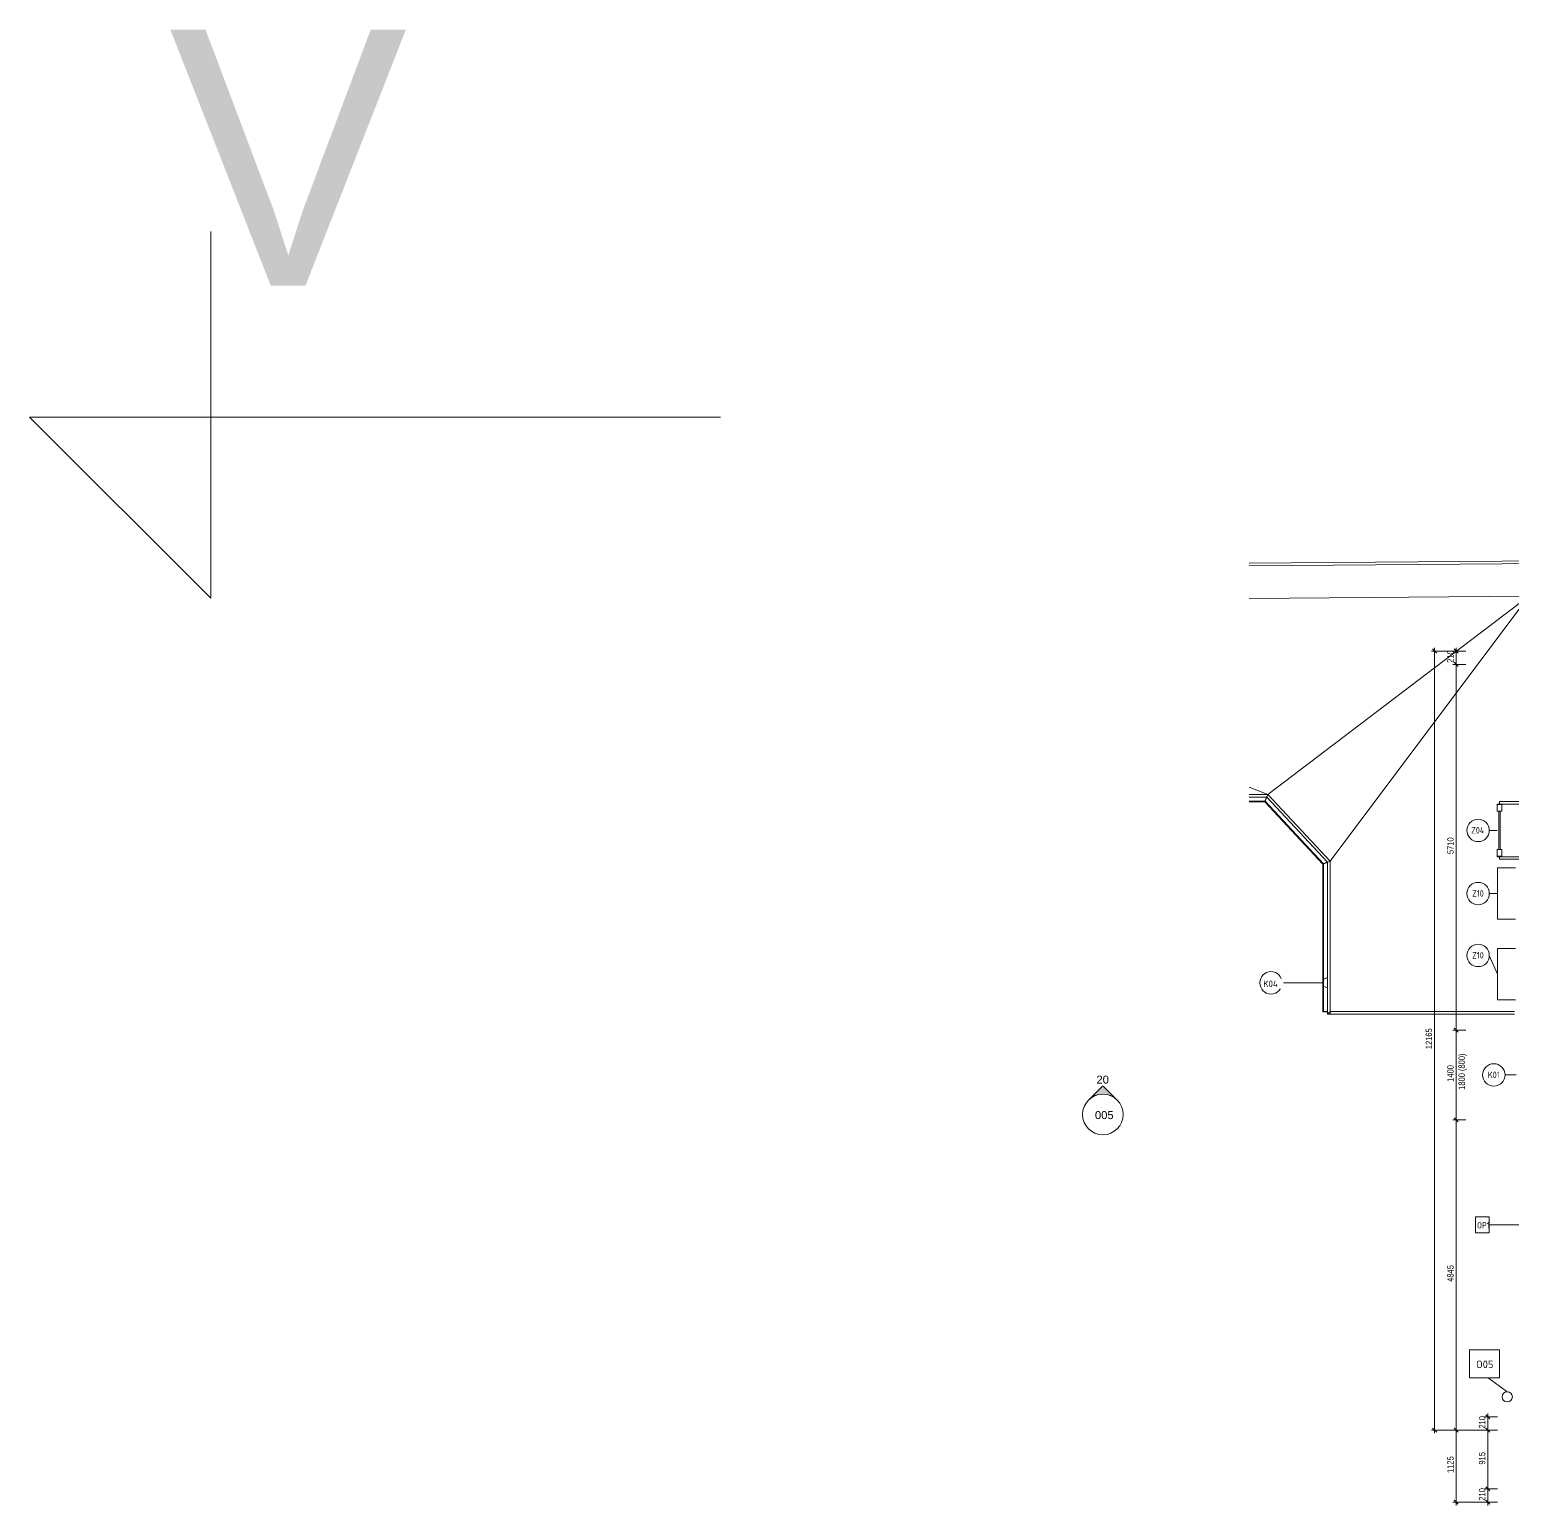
# Model space of a CAD drawing. Header units: millimetres. Extents: x -17526 to 208316, y -45352 to 20466.
# Drawn here: x 103109 to 126267, y -31610 to -8567 of the extents above; entities that cross this region are included whole.
import ezdxf

# ---------------------------------------------------------------- set-up
doc = ezdxf.new("R2010")
doc.units = ezdxf.units.MM
for name, color, linetype, lineweight in [('A-ANNO-DIMS', 211, 'Continuous', 9), ('A-ANNO-DIMS-50', 211, 'Continuous', 9), ('A-DETL-MBND', 5, 'Continuous', 13), ('A-DETL-THIN', 151, 'Continuous', 9), ('A-ROOF-OTLN', 132, 'Continuous', 13), ('A-WALL-IDEN', 211, 'Continuous', 9), ('E-POWR-CNDT-IDEN', 130, 'Continuous', 9), ('E-POWR-RISE', 130, 'Continuous', 13), ('G-ANNO-SYMB', 111, 'Continuous', 9), ('G-ANNO-TEXT', 231, 'Continuous', 9), ('M-EQPM', 50, 'Continuous', 9), ('M-EQPM-IDEN', 50, 'Continuous', 9), ('P-PIPE-IDEN', 2, 'Continuous', 9), ('Q-SPCQ', 91, 'Continuous', 9), ('Q-SPCQ-IDEN', 132, 'Continuous', 9)]:
    doc.layers.add(name, color=color, linetype=linetype, lineweight=lineweight)
doc.styles.add('Arial_1', font='arial.ttf', dxfattribs={"height": 4000})
doc.styles.add('Arial_2', font='arial.ttf', dxfattribs={"height": 125})
doc.styles.add('Arial_4', font='arial.ttf', dxfattribs={"width": 0.7, "height": 100})
doc.styles.add('ISOCPEUR', font='isocpeur.ttf', dxfattribs={"width": 0.9, "height": 100})
doc.styles.add('ISOCPEUR_1', font='isocpeur.ttf', dxfattribs={"height": 119.0625})
doc.styles.add('ISOCPEUR_2', font='isocpeur.ttf', dxfattribs={"width": 0.75, "height": 100})
doc.styles.add('ISOCPEUR_3', font='isocpeur.ttf', dxfattribs={"height": 100})
doc.dimstyles.new('Vnitřní_-_průhledné', dxfattribs={"dimscale": 304.8, "dimtxt": 102.02594, "dimasz": 0.213255, "dimexe": 0.164042, "dimexo": 0.0625, "dimgap": 0.032808, "dimtad": 1, "dimdec": 0, "dimrnd": 5, "dimzin": 0, "dimdsep": 46, "dimtxsty": 'Arial_4', "dimblk1": 'OBLIQUE', "dimblk2": 'OBLIQUE', "dimsah": 1, "dimcen": 0.09, "dimdle": 0.164042, "dimazin": 0, "dimtfac": 1, "dimtdec": 4, "dimtix": 1, "dimtmove": 0, "dimatfit": 3, "dimfxl": 0.492126, "dimfxlon": 1, "dimtvp": 1, "dimtolj": 1, "dimtzin": 0, "dimarcsym": 2})

# ---------------------------------------------------------------- blocks, each defined once
blk = doc.blocks.new('Žebřík - DPS_Žebřík ocelový střešní - Z02-2225718-2NP_NÁVRH B')
at = {"layer": 'Q-SPCQ', "color": 21, "lineweight": 13}
for p, q in [((-450, 367), (-450, 0)), ((-431, 367), (-450, 367)), ((-412, 367), (-431, 367)), ((-412, 405), (-402, 405)), ((-412, 329), (-412, 405)), ((-412, 0), (-412, 367)), ((-402, 329), (-412, 329)), ((-402, 405), (-300, 405)), ((-402, 405), (-402, 329)), ((-300, 329), (-402, 329)), ((-300, 405), (-300, 329)), ((300, 377), (-300, 377)), ((-300, 357), (300, 357)), ((300, 405), (402, 405)), ((300, 405), (300, 329)), ((402, 329), (300, 329)), ((402, 405), (412, 405)), ((402, 329), (402, 405)), ((412, 329), (402, 329)), ((412, 405), (412, 329)), ((412, 367), (412, 0)), ((431, 367), (412, 367)), ((450, 367), (431, 367)), ((450, 0), (450, 367))]:
    blk.add_line(p, q, dxfattribs=at)
for points, knots in [([(-431, -19), (-432, -19), (-435, -19), (-438, -18), (-440, -17), (-442, -15), (-443, -14), (-444, -13), (-446, -12), (-447, -10), (-448, -8), (-448, -7), (-449, -6), (-449, -5), (-449, -4), (-450, -2), (-450, -1), (-450, 0), (-450, 0)], [0, 0, 0, 0, 0.0833333, 0.125, 0.1666667, 0.2083333, 0.2291667, 0.25, 0.2916667, 0.3333333, 0.3541667, 0.375, 0.3958333, 0.4166667, 0.4375, 0.4583333, 0.4791667, 0.5, 0.5, 0.5, 0.5]), ([(-412, 0), (-412, 0), (-412, -1), (-412, -2), (-412, -4), (-412, -5), (-413, -6), (-413, -7), (-414, -8), (-414, -10), (-415, -11), (-416, -12), (-417, -13), (-418, -14), (-419, -15), (-421, -17), (-423, -18), (-426, -19), (-429, -19), (-431, -19)], [0.5, 0.5, 0.5, 0.5, 0.5208333, 0.5416667, 0.5625, 0.5833333, 0.6041667, 0.625, 0.6458333, 0.6666667, 0.6875, 0.7083333, 0.75, 0.7708333, 0.7916667, 0.8333333, 0.875, 0.9166667, 1, 1, 1, 1]), ([(431, -19), (429, -19), (426, -19), (423, -18), (421, -17), (419, -15), (418, -14), (417, -13), (415, -12), (414, -10), (414, -8), (413, -7), (413, -6), (412, -5), (412, -4), (412, -2), (412, -1), (412, 0), (412, 0)], [0, 0, 0, 0, 0.0833333, 0.125, 0.1666667, 0.2083333, 0.2291667, 0.25, 0.2916667, 0.3333333, 0.3541667, 0.375, 0.3958333, 0.4166667, 0.4375, 0.4583333, 0.4791667, 0.5, 0.5, 0.5, 0.5]), ([(450, 0), (450, 0), (450, -1), (450, -2), (449, -4), (449, -5), (449, -6), (448, -7), (448, -8), (447, -10), (447, -11), (446, -12), (444, -13), (443, -14), (442, -15), (440, -17), (438, -18), (435, -19), (432, -19), (431, -19)], [0.5, 0.5, 0.5, 0.5, 0.5208333, 0.5416667, 0.5625, 0.5833333, 0.6041667, 0.625, 0.6458333, 0.6666667, 0.6875, 0.7083333, 0.75, 0.7708333, 0.7916667, 0.8333333, 0.875, 0.9166667, 1, 1, 1, 1])]:
    blk.add_open_spline(points, degree=3, knots=knots, dxfattribs=at)
blk = doc.blocks.new('DPS_venkovní_část_jednotka_chlazení - DPS_venkovní_část_jednotka_chlazení _nová-1518657-2NP_NÁVRH B')
at = {"layer": 'M-EQPM', "color": 21, "lineweight": 13}
for p, q in [((-400, 0), (-400, -280)), ((400, -280), (400, 0)), ((-400, -280), (400, -280))]:
    blk.add_line(p, q, dxfattribs=at)
blk = doc.blocks.new('Koncovka okap - Koncovka okap-1679063-2NP_NÁVRH B')
at = {"layer": 'A-DETL-MBND'}
for p, q in [((50274, -23899), (50345, -23899)), ((50274, -23899), (50274, -23901)), ((50345, -23901), (50274, -23901))]:
    blk.add_line(p, q, dxfattribs=at)
blk = doc.blocks.new('Pohled - Vyplněná šipka-93341-2NP_NÁVRH B')
at = {"layer": 'G-ANNO-SYMB'}
blk.add_circle((0, 0), 6.35, dxfattribs=at)
blk = doc.blocks.new('Pohled - Vyplněná šipka-94945-2NP_NÁVRH B')
at = {"layer": 'G-ANNO-SYMB'}
h = blk.add_hatch(color=256, dxfattribs=at)
edge = h.paths.add_edge_path()
edge.add_line((0, 8.98), (4.49, 4.49))
edge.add_arc((0, 0), 6.35, 45, 135)
edge.add_line((-4.49, 4.49), (0, 8.98))
for p, q in [((0, 8.98), (-4.49, 4.49)), ((0, 8.98), (-4.49, 4.49)), ((4.49, 4.49), (0, 8.98)), ((4.49, 4.49), (0, 8.98))]:
    blk.add_line(p, q, dxfattribs=at)
blk.add_arc((0, 0), 6.35, 45, 135, dxfattribs=at)
blk = doc.blocks.new('DIMBLOCK88-2NP_NÁVRH B')
at = {"layer": 'A-ANNO-DIMS-50'}
for p, q in [((125389, -30435), (125339, -30435)), ((125389, -31610), (125389, -30435)), ((125389, -30435), (125913, -30435)), ((125389, -31560), (125339, -31560)), ((125389, -31560), (125830, -31560))]:
    blk.add_line(p, q, dxfattribs=at)
at = {"layer": 'A-ANNO-DIMS-50', "lineweight": 18}
for p, q in [((125389, -30435), (125356, -30402)), ((125389, -30435), (125421, -30467)), ((125389, -31560), (125356, -31527)), ((125389, -31560), (125421, -31592))]:
    blk.add_line(p, q, dxfattribs=at)
at = {"layer": 'A-ANNO-DIMS-50', "color": 0, "insert": (125249, -31104), "char_height": 100, "width": 256.16, "attachment_point": 1, "rotation": 90, "line_spacing_factor": 0.941778, "style": 'Arial_4'}
blk.add_mtext('1125', dxfattribs=at)
blk = doc.blocks.new('_Oblique')
at = {"color": 0, "linetype": 'ByBlock', "lineweight": -2}
blk.add_line((-0.5, -0.5), (0.5, 0.5), dxfattribs=at)
blk = doc.blocks.new('DIMBLOCK89-2NP_NÁVRH B')
at = {"layer": 'A-ANNO-DIMS-50'}
for p, q in [((125389, -25589), (125339, -25589)), ((125389, -30435), (125389, -25589)), ((125389, -25589), (125539, -25589)), ((125389, -30435), (125339, -30435)), ((125389, -30435), (125913, -30435))]:
    blk.add_line(p, q, dxfattribs=at)
at = {"layer": 'A-ANNO-DIMS-50', "lineweight": 18}
for p, q in [((125389, -25589), (125356, -25557)), ((125389, -25589), (125421, -25622)), ((125389, -30435), (125356, -30402)), ((125389, -30435), (125421, -30467))]:
    blk.add_line(p, q, dxfattribs=at)
at = {"layer": 'A-ANNO-DIMS-50', "color": 0, "insert": (125249, -28119), "char_height": 100, "width": 256.16, "attachment_point": 1, "rotation": 90, "line_spacing_factor": 0.941778, "style": 'Arial_4'}
blk.add_mtext('4845', dxfattribs=at)
blk = doc.blocks.new('DIMBLOCK90-2NP_NÁVRH B')
at = {"layer": 'A-ANNO-DIMS-50'}
for p, q in [((125389, -24189), (125339, -24189)), ((125389, -25589), (125389, -24189)), ((125389, -24189), (125539, -24189)), ((125389, -25589), (125339, -25589)), ((125389, -25589), (125539, -25589))]:
    blk.add_line(p, q, dxfattribs=at)
at = {"layer": 'A-ANNO-DIMS-50', "lineweight": 18}
for p, q in [((125389, -24189), (125356, -24157)), ((125389, -24189), (125421, -24222)), ((125389, -25589), (125356, -25557)), ((125389, -25589), (125421, -25622))]:
    blk.add_line(p, q, dxfattribs=at)
at = {"layer": 'A-ANNO-DIMS-50', "color": 0, "char_height": 100, "attachment_point": 1, "rotation": 90, "line_spacing_factor": 0.941778, "style": 'Arial_4'}
for s, insert, width in [('1800 (800)', (125426, -25121), 555.65), ('1400', (125249, -24996), 256.16)]:
    blk.add_mtext(s, dxfattribs=dict(at, insert=insert, width=width))
blk = doc.blocks.new('DIMBLOCK91-2NP_NÁVRH B')
at = {"layer": 'A-ANNO-DIMS-50'}
for p, q in [((125389, -18478), (125339, -18478)), ((125389, -24189), (125389, -18478)), ((125389, -18478), (125539, -18478)), ((125389, -24189), (125339, -24189)), ((125389, -24189), (125539, -24189))]:
    blk.add_line(p, q, dxfattribs=at)
at = {"layer": 'A-ANNO-DIMS-50', "lineweight": 18}
for p, q in [((125389, -18478), (125356, -18446)), ((125389, -18478), (125421, -18511)), ((125389, -24189), (125356, -24157)), ((125389, -24189), (125421, -24222))]:
    blk.add_line(p, q, dxfattribs=at)
at = {"layer": 'A-ANNO-DIMS-50', "color": 0, "insert": (125249, -21440), "char_height": 100, "width": 256.16, "attachment_point": 1, "rotation": 90, "line_spacing_factor": 0.941778, "style": 'Arial_4'}
blk.add_mtext('5710', dxfattribs=at)
blk = doc.blocks.new('DIMBLOCK92-2NP_NÁVRH B')
at = {"layer": 'A-ANNO-DIMS-50'}
for p, q in [((125389, -18270), (125339, -18270)), ((125389, -18478), (125389, -18220)), ((125389, -18270), (125539, -18270)), ((125389, -18478), (125339, -18478)), ((125389, -18478), (125539, -18478))]:
    blk.add_line(p, q, dxfattribs=at)
at = {"layer": 'A-ANNO-DIMS-50', "lineweight": 18}
for p, q in [((125389, -18270), (125356, -18238)), ((125389, -18270), (125421, -18303)), ((125389, -18478), (125356, -18446)), ((125389, -18478), (125421, -18511))]:
    blk.add_line(p, q, dxfattribs=at)
at = {"layer": 'A-ANNO-DIMS-50', "color": 0, "insert": (125249, -18454), "char_height": 100, "width": 192.12, "attachment_point": 1, "rotation": 90, "line_spacing_factor": 0.941778, "style": 'Arial_4'}
blk.add_mtext('210', dxfattribs=at)
blk = doc.blocks.new('DIMBLOCK102-2NP_NÁVRH B')
at = {"layer": 'A-ANNO-DIMS-50'}
for p, q in [((125884, -31352), (125834, -31352)), ((125884, -31610), (125884, -31352)), ((125884, -31352), (126034, -31352)), ((125884, -31560), (125834, -31560)), ((125884, -31560), (126034, -31560))]:
    blk.add_line(p, q, dxfattribs=at)
at = {"layer": 'A-ANNO-DIMS-50', "lineweight": 18}
for p, q in [((125884, -31352), (125851, -31319)), ((125884, -31352), (125916, -31384)), ((125884, -31560), (125851, -31527)), ((125884, -31560), (125916, -31592))]:
    blk.add_line(p, q, dxfattribs=at)
at = {"layer": 'A-ANNO-DIMS-50', "color": 0, "insert": (125744, -31536), "char_height": 100, "width": 192.12, "attachment_point": 1, "rotation": 90, "line_spacing_factor": 0.941778, "style": 'Arial_4'}
blk.add_mtext('210', dxfattribs=at)
blk = doc.blocks.new('DIMBLOCK103-2NP_NÁVRH B')
at = {"layer": 'A-ANNO-DIMS-50'}
for p, q in [((125884, -30435), (125834, -30435)), ((125884, -31352), (125884, -30435)), ((125884, -30435), (126034, -30435)), ((125884, -31352), (125834, -31352)), ((125884, -31352), (126034, -31352))]:
    blk.add_line(p, q, dxfattribs=at)
at = {"layer": 'A-ANNO-DIMS-50', "lineweight": 18}
for p, q in [((125884, -30435), (125851, -30402)), ((125884, -30435), (125916, -30467)), ((125884, -31352), (125851, -31319)), ((125884, -31352), (125916, -31384))]:
    blk.add_line(p, q, dxfattribs=at)
at = {"layer": 'A-ANNO-DIMS-50', "color": 0, "insert": (125744, -30973), "char_height": 100, "width": 192.12, "attachment_point": 1, "rotation": 90, "line_spacing_factor": 0.941778, "style": 'Arial_4'}
blk.add_mtext('915', dxfattribs=at)
blk = doc.blocks.new('DIMBLOCK104-2NP_NÁVRH B')
at = {"layer": 'A-ANNO-DIMS-50'}
for p, q in [((125884, -30227), (125834, -30227)), ((125884, -30435), (125884, -30177)), ((125884, -30227), (126034, -30227)), ((125884, -30435), (125834, -30435)), ((125884, -30435), (126034, -30435))]:
    blk.add_line(p, q, dxfattribs=at)
at = {"layer": 'A-ANNO-DIMS-50', "lineweight": 18}
for p, q in [((125884, -30227), (125851, -30194)), ((125884, -30227), (125916, -30259)), ((125884, -30435), (125851, -30402)), ((125884, -30435), (125916, -30467))]:
    blk.add_line(p, q, dxfattribs=at)
at = {"layer": 'A-ANNO-DIMS-50', "color": 0, "insert": (125744, -30411), "char_height": 100, "width": 192.12, "attachment_point": 1, "rotation": 90, "line_spacing_factor": 0.941778, "style": 'Arial_4'}
blk.add_mtext('210', dxfattribs=at)
blk = doc.blocks.new('DIMBLOCK105-2NP_NÁVRH B')
at = {"layer": 'A-ANNO-DIMS-50'}
for p, q in [((125053, -18270), (125003, -18270)), ((125053, -30485), (125053, -18220)), ((125053, -18270), (125429, -18270)), ((125053, -30435), (125003, -30435)), ((125053, -30435), (125403, -30435))]:
    blk.add_line(p, q, dxfattribs=at)
at = {"layer": 'A-ANNO-DIMS-50', "lineweight": 18}
for p, q in [((125053, -18270), (125021, -18238)), ((125053, -18270), (125086, -18303)), ((125053, -30435), (125021, -30402)), ((125053, -30435), (125086, -30467))]:
    blk.add_line(p, q, dxfattribs=at)
at = {"layer": 'A-ANNO-DIMS-50', "color": 0, "insert": (124913, -24486), "char_height": 100, "width": 320.2, "attachment_point": 1, "rotation": 90, "line_spacing_factor": 0.941778, "style": 'Arial_4'}
blk.add_mtext('12165', dxfattribs=at)
blk = doc.blocks.new('Popiska mechanické zařízení - Popiska okna_Bublina-1428144-2NP_NÁVRH B')
at = {"layer": 'M-EQPM-IDEN'}
blk.add_circle((0, 0), 3.5, dxfattribs=at)
blk = doc.blocks.new('Popiska speciální vybavení - Popiska okna_Bublina-1426311-2NP_NÁVRH B')
at = {"layer": 'Q-SPCQ-IDEN'}
blk.add_circle((0, 0), 3.5, dxfattribs=at)
blk = doc.blocks.new('Popisek_trubky_d_x_s - Popisek_trubky_d_x_s-1473669-2NP_NÁVRH B')
at = {"layer": 'P-PIPE-IDEN'}
blk.add_circle((0, -0.02), 3.5, dxfattribs=at)

msp = doc.modelspace()

# ---------------------------------------------------------------- linework, layer by layer
at = {"layer": 'A-DETL-MBND'}
for p, q in [((126988.4, -16898.9), (122157.7, -16941)), ((122157.7, -17449), (126525.1, -17410.9)), ((122449.3, -20509.6), (126525.1, -17410.9)), ((126525.1, -17410.9), (123420.4, -21551)), ((122449.3, -20509.6), (122157.7, -20396.1)), ((122449.3, -20509.6), (122157.7, -20509.6)), ((123420.4, -21551), (122449.3, -20509.6)), ((123420.4, -23899.3), (123420.4, -21551))]:
    msp.add_line(p, q, dxfattribs=at)
for start, end in [(95.94825, 135), (225, 264.05175)]:
    msp.add_arc((123386.6, -23449.3), 79.4, start, end, dxfattribs=at)
at = {"layer": 'A-DETL-THIN'}
for p, q in [((105937.2, -17446.6), (105937.2, -11716.7)), ((113900.6, -14618.2), (103108.7, -14618.2)), ((103108.7, -14618.2), (105937.2, -17446.6))]:
    msp.add_line(p, q, dxfattribs=at)
at = {"layer": 'A-ROOF-OTLN', "color": 21}
for p, q in [((127030.4, -16856.5), (122157.7, -16899)), ((122157.7, -20551.6), (122431.1, -20551.6)), ((122431.1, -20551.6), (123378.4, -21567.5)), ((122435, -20542.6), (122449.3, -20509.6)), ((122404.9, -20611.8), (122157.7, -20611.8)), ((122400.1, -20622.8), (122157.7, -20622.8)), ((123307.2, -21595.6), (122400.1, -20622.8)), ((123318.2, -21591.2), (122404.9, -20611.8)), ((123307.2, -23899.3), (123307.2, -21595.6)), ((123318.2, -23899.3), (123318.2, -21591.2)), ((123378.4, -21567.5), (123378.4, -23941.3)), ((123387.4, -21564), (123420.4, -21551)), ((123318.2, -23899.3), (123307.2, -23899.3)), ((123378.4, -23941.3), (126298.3, -23941.3)), ((123387.4, -23932.3), (123420.4, -23899.3)), ((123420, -23932.3), (123420.4, -23899.3)), ((126298.3, -23899.3), (123420.4, -23899.3))]:
    msp.add_line(p, q, dxfattribs=at)
for points, knots in [([(122431, -20551.7), (122430.6, -20552.7), (122428.9, -20556.6), (122426, -20563.2), (122422.5, -20571.4), (122419.1, -20579.1), (122416, -20586.2), (122412.2, -20594.9), (122408.4, -20603.7), (122405.5, -20610.3), (122404.9, -20611.8), (122404.9, -20611.8)], [-0.47352116, -0.47352116, -0.47352116, -0.47352116, -0.45833333, -0.41666667, -0.375, -0.33333333, -0.29166667, -0.25, -0.16666667, -0.08333333, 0, 0, 0, 0]), ([(122431.1, -20551.6), (122431.1, -20551.6), (122431.1, -20551.5), (122431.4, -20550.9), (122431.7, -20550.1), (122432.1, -20549.3), (122432.4, -20548.6), (122432.7, -20547.9), (122433, -20547.2), (122433.3, -20546.4), (122433.8, -20545.3), (122434.4, -20544), (122434.8, -20543.1), (122435, -20542.6)], [0, 0, 0, 0, 0.125, 0.25, 0.375, 0.4375, 0.5, 0.5625, 0.625, 0.6875, 0.75, 0.875, 1, 1, 1, 1]), ([(123378.4, -21567.6), (123377.3, -21568), (123373.5, -21569.5), (123366.8, -21572.1), (123358.7, -21575.3), (123348.4, -21579.4), (123336.9, -21583.9), (123326.4, -21588), (123319.7, -21590.6), (123318.2, -21591.3), (123318.2, -21591.2)], [-0.47352116, -0.47352116, -0.47352116, -0.47352116, -0.45833333, -0.41666667, -0.375, -0.33333333, -0.25, -0.16666667, -0.08333333, 0, 0, 0, 0]), ([(123378.4, -21567.5), (123378.4, -21567.5), (123378.6, -21567.5), (123379.2, -21567.2), (123380.1, -21566.9), (123381.2, -21566.4), (123382.1, -21566.1), (123382.9, -21565.8), (123383.6, -21565.5), (123384.7, -21565.1), (123386, -21564.6), (123387, -21564.2), (123387.4, -21564)], [0, 0, 0, 0, 0.125, 0.25, 0.375, 0.5, 0.5625, 0.625, 0.6875, 0.75, 0.875, 1, 1, 1, 1]), ([(123378.4, -23941.3), (123378.4, -23941.3), (123378.5, -23941.2), (123378.9, -23940.8), (123379.2, -23940.5), (123379.6, -23940.1), (123379.9, -23939.8), (123380.3, -23939.4), (123380.8, -23938.9), (123381.3, -23938.4), (123381.8, -23937.9), (123382.1, -23937.6), (123382.5, -23937.2), (123382.9, -23936.8), (123383.3, -23936.4), (123383.7, -23936), (123384, -23935.7), (123384.4, -23935.3), (123384.8, -23934.9), (123385.3, -23934.3), (123386.2, -23933.4), (123387, -23932.7), (123387.4, -23932.3)], [0, 0, 0, 0, 0.125, 0.1875, 0.25, 0.3125, 0.34375, 0.375, 0.4375, 0.5, 0.53125, 0.5625, 0.59375, 0.625, 0.65625, 0.6875, 0.71875, 0.75, 0.78125, 0.8125, 0.875, 1, 1, 1, 1]), ([(123420.1, -23941.3), (123420.1, -23941.3), (123420.1, -23941.1), (123420.1, -23940.5), (123420.1, -23939.6), (123420, -23937.9), (123420, -23935.3), (123420, -23933.2), (123420, -23932.3)], [0, 0, 0, 0, 0.125, 0.25, 0.375, 0.5, 0.75, 1, 1, 1, 1])]:
    msp.add_open_spline(points, degree=3, knots=knots, dxfattribs=at)
at = {"layer": 'A-WALL-IDEN'}
msp.add_line((126421.1, -27230.4), (125904.3, -27230.4), dxfattribs=at)
at = {"layer": 'A-WALL-IDEN', "flags": 128}
msp.add_lwpolyline([(125690.4, -27106.1), (125904.3, -27106.1), (125904.3, -27354.6), (125690.4, -27354.6)], close=True, dxfattribs=at)
at = {"layer": 'E-POWR-CNDT-IDEN'}
msp.add_line((126187.2, -29835.1), (125889.9, -29618.5), dxfattribs=at)
at = {"layer": 'E-POWR-CNDT-IDEN', "flags": 128}
msp.add_lwpolyline([(125599.6, -29183.8), (126067.3, -29183.8), (126067.3, -29618.5), (125599.6, -29618.5)], close=True, dxfattribs=at)
at = {"layer": 'E-POWR-RISE', "color": 21}
for start, end in [(90, 180), (0, 90), (180, 270), (270, 0)]:
    msp.add_arc((126187.2, -29914.6), 79.5, start, end, dxfattribs=at)
at = {"layer": 'M-EQPM-IDEN'}
for p, q in [((126037.1, -22056.7), (125907, -22056.7)), ((126037.1, -23316.7), (125907, -23022.7))]:
    msp.add_line(p, q, dxfattribs=at)
at = {"layer": 'P-PIPE-IDEN'}
msp.add_line((123307.2, -23449.3), (122672.5, -23450.4), dxfattribs=at)
at = {"layer": 'Q-SPCQ-IDEN'}
for p, q in [((126029, -21070.4), (125907, -21070.4)), ((126325.1, -24889.3), (126152.5, -24889.3))]:
    msp.add_line(p, q, dxfattribs=at)

# ---------------------------------------------------------------- block references
at = {"layer": 'A-DETL-MBND'}
msp.add_blockref('Koncovka okap - Koncovka okap-1679063-2NP_NÁVRH B', (73033.7, 0), dxfattribs=at)
at = {"layer": 'G-ANNO-SYMB', "xscale": 49.99999999999998, "yscale": 49.99999999999998, "zscale": 49.99999999999998}
for name in ['Pohled - Vyplněná šipka-93341-2NP_NÁVRH B', 'Pohled - Vyplněná šipka-94945-2NP_NÁVRH B']:
    msp.add_blockref(name, (119871.9, -25506.2), dxfattribs=at)
at = {"layer": 'M-EQPM', "color": 21, "lineweight": 13, "rotation": 269.9999999999997}
for p in [(126317.1, -22056.6), (126317.1, -23316.6)]:
    msp.add_blockref('DPS_venkovní_část_jednotka_chlazení - DPS_venkovní_část_jednotka_chlazení _nová-1518657-2NP_NÁVRH B', p, dxfattribs=at)
at = {"layer": 'M-EQPM-IDEN', "xscale": 49.99999999999998, "yscale": 49.99999999999998, "zscale": 49.99999999999998}
for p in [(125732, -22056.7), (125732, -23022.7)]:
    msp.add_blockref('Popiska mechanické zařízení - Popiska okna_Bublina-1428144-2NP_NÁVRH B', p, dxfattribs=at)
at = {"layer": 'P-PIPE-IDEN', "xscale": 49.99999999999998, "yscale": 49.99999999999998, "zscale": 49.99999999999998}
msp.add_blockref('Popisek_trubky_d_x_s - Popisek_trubky_d_x_s-1473669-2NP_NÁVRH B', (122497.2, -23449.3), dxfattribs=at)
at = {"layer": 'Q-SPCQ', "color": 21, "lineweight": 13, "rotation": 89.99999999999993}
msp.add_blockref('Žebřík - DPS_Žebřík ocelový střešní - Z02-2225718-2NP_NÁVRH B', (126433.8, -21070.4), dxfattribs=at)
at = {"layer": 'Q-SPCQ-IDEN', "xscale": 49.99999999999998, "yscale": 49.99999999999998, "zscale": 49.99999999999998}
for p in [(125732, -21070.4), (125977.5, -24889.3)]:
    msp.add_blockref('Popiska speciální vybavení - Popiska okna_Bublina-1426311-2NP_NÁVRH B', p, dxfattribs=at)

# ---------------------------------------------------------------- texts
at = {"layer": 'A-WALL-IDEN', "insert": (125715.4, -27186.6), "char_height": 100, "width": 195.411, "attachment_point": 1, "style": 'ISOCPEUR_2'}
msp.add_mtext('OP1', dxfattribs=at)
at = {"layer": 'G-ANNO-TEXT', "color": 7, "insert": (105282.3, -8567.2), "char_height": 4000, "width": 4649.787, "attachment_point": 1, "style": 'Arial_1'}
msp.add_mtext('\\fArial|b0|i0|c238|p34|;V', dxfattribs=at)
at = {"layer": 'M-EQPM-IDEN', "char_height": 100, "width": 223.671, "attachment_point": 1, "style": 'ISOCPEUR'}
for insert in [(125639, -22005.1), (125639, -22971.1)]:
    msp.add_mtext('Z10', dxfattribs=dict(at, insert=insert))
at = {"layer": 'Q-SPCQ-IDEN', "char_height": 100, "attachment_point": 1, "style": 'ISOCPEUR'}
for s, insert, width in [('Z04', (125624.1, -21018.8), 259.747), ('K01', (125884.5, -24837.7), 223.671)]:
    msp.add_mtext(s, dxfattribs=dict(at, insert=insert, width=width))

# ---------------------------------------------------------------- dimensions: what is measured, and where the dimension line sits
at = {"layer": 'A-ANNO-DIMS'}
for base, p1, p2, override, picture, middle in [((125053.3, -18270.2), (125402.6, -30434.6), (125429.5, -18270.2), {"dimpost": '<>', "dimfxl": 12164.423124}, 'DIMBLOCK105-2NP_NÁVRH B', (124992.3, -24352.4)), ((125388.8, -18270.2), (125538.8, -18478.2), (125538.8, -18270.2), {"dimpost": '<>', "dimfxl": 208}, 'DIMBLOCK92-2NP_NÁVRH B', (125327.7, -18374.2)), ((125388.8, -18478.2), (125538.8, -24189.3), (125538.8, -18478.2), {"dimpost": '<>', "dimfxl": 5711.11377}, 'DIMBLOCK91-2NP_NÁVRH B', (125327.7, -21333.7)), ((125388.8, -25589.3), (125913.4, -30434.6), (125538.8, -25589.3), {"dimpost": '<>', "dimfxl": 4859.744094}, 'DIMBLOCK89-2NP_NÁVRH B', (125327.7, -28011.9)), ((125883.9, -30226.6), (126033.9, -30434.6), (126033.9, -30226.6), {"dimpost": '<>', "dimfxl": 208}, 'DIMBLOCK104-2NP_NÁVRH B', (125822.9, -30330.6)), ((125388.8, -30434.6), (125830.4, -31559.6), (125913.4, -30434.6), {"dimpost": '<>', "dimfxl": 1128.059846}, 'DIMBLOCK88-2NP_NÁVRH B', (125327.7, -30997.1)), ((125883.9, -30434.6), (126033.9, -31351.6), (126033.9, -30434.6), {"dimpost": '<>', "dimfxl": 917}, 'DIMBLOCK103-2NP_NÁVRH B', (125822.9, -30893.1)), ((125883.9, -31351.6), (126033.9, -31559.6), (126033.9, -31351.6), {"dimpost": '<>', "dimfxl": 208}, 'DIMBLOCK102-2NP_NÁVRH B', (125822.9, -31455.6))]:
    dim = msp.add_linear_dim(base=base, p1=p1, p2=p2, angle=90, dimstyle='Vnitřní_-_průhledné', override=override, dxfattribs=at)
    dim.commit()
    dim.dimension.update_dxf_attribs({"geometry": picture, "text_midpoint": middle})
dim = msp.add_linear_dim(base=(125388.8, -24189.3), p1=(125538.8, -25589.3), p2=(125538.8, -24189.3), angle=90, text='<>\\X1800 (800)', dimstyle='Vnitřní_-_průhledné', override={"dimpost": '<>', "dimfxl": 1400}, dxfattribs=at)
dim.commit()
dim.dimension.update_dxf_attribs({"geometry": 'DIMBLOCK90-2NP_NÁVRH B', "text_midpoint": (125388.8, -24889.3)})

# ---------------------------------------------------------------- next in the draw order: texts
at = {"layer": 'E-POWR-CNDT-IDEN', "insert": (125701.2, -29348.3), "char_height": 119.06, "width": 316.667, "attachment_point": 1, "style": 'ISOCPEUR_1', "bg_fill": 3, "box_fill_scale": 1.25, "bg_fill_color": 256, "bg_fill_true_color": 13158600, "bg_fill_transparency": 0}
msp.add_mtext('O05', dxfattribs=at)
at = {"layer": 'G-ANNO-SYMB', "char_height": 125, "attachment_point": 1, "style": 'Arial_2', "bg_fill": 3, "box_fill_scale": 1.25, "bg_fill_color": 256, "bg_fill_true_color": 13158600, "bg_fill_transparency": 0}
for s, insert, width in [('20', (119771.4, -24899.4), 232.489), ('108', (119747.6, -25453.4), 348.734)]:
    msp.add_mtext(s, dxfattribs=dict(at, insert=insert, width=width))
at = {"layer": 'P-PIPE-IDEN', "insert": (122376.8, -23415), "char_height": 100, "width": 288.607, "attachment_point": 1, "rotation": 359.97768, "style": 'ISOCPEUR_3', "bg_fill": 3, "box_fill_scale": 1.25, "bg_fill_color": 256, "bg_fill_true_color": 13158600, "bg_fill_transparency": 0}
msp.add_mtext('K04', dxfattribs=at)

# ---------------------------------------------------------------- next in the draw order: block references
at = {"layer": 'G-ANNO-SYMB', "xscale": 49.99999999999998, "yscale": 49.99999999999998, "zscale": 49.99999999999998}
for name in ['Pohled - Vyplněná šipka-93341-2NP_NÁVRH B', 'Pohled - Vyplněná šipka-94945-2NP_NÁVRH B']:
    msp.add_blockref(name, (119871.9, -25506.2), dxfattribs=at)

# ---------------------------------------------------------------- next in the draw order: texts
at = {"layer": 'G-ANNO-SYMB', "char_height": 125, "attachment_point": 1, "style": 'Arial_2', "bg_fill": 3, "box_fill_scale": 1.25, "bg_fill_color": 256, "bg_fill_true_color": 13158600, "bg_fill_transparency": 0}
for s, insert, width in [('20', (119771.4, -24899.4), 232.489), ('116', (119747.6, -25453.4), 348.734)]:
    msp.add_mtext(s, dxfattribs=dict(at, insert=insert, width=width))

# ---------------------------------------------------------------- next in the draw order: block references
at = {"layer": 'G-ANNO-SYMB', "xscale": 49.99999999999998, "yscale": 49.99999999999998, "zscale": 49.99999999999998}
for name in ['Pohled - Vyplněná šipka-93341-2NP_NÁVRH B', 'Pohled - Vyplněná šipka-94945-2NP_NÁVRH B']:
    msp.add_blockref(name, (119871.9, -25506.2), dxfattribs=at)

# ---------------------------------------------------------------- next in the draw order: texts
at = {"layer": 'G-ANNO-SYMB', "char_height": 125, "attachment_point": 1, "style": 'Arial_2', "bg_fill": 3, "box_fill_scale": 1.25, "bg_fill_color": 256, "bg_fill_true_color": 13158600, "bg_fill_transparency": 0}
for s, insert, width in [('20', (119771.4, -24899.4), 232.489), ('005', (119747.6, -25453.4), 348.734)]:
    msp.add_mtext(s, dxfattribs=dict(at, insert=insert, width=width))

doc.saveas('drawing.dxf')
